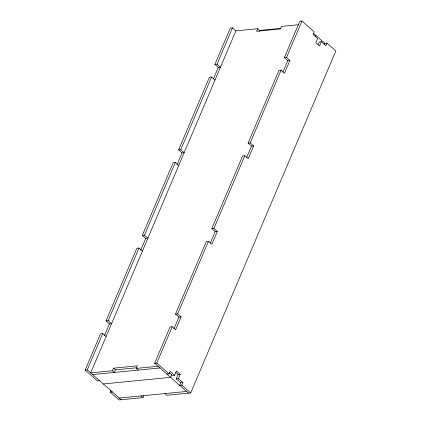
<?xml version="1.0" encoding="UTF-8"?>
<svg xmlns="http://www.w3.org/2000/svg" width="421" height="421" viewBox="0 0 421 421"><rect width="100%" height="100%" fill="white"/><g stroke="black" fill="none" stroke-linecap="round" stroke-linejoin="round"><path stroke-width="0.63" d="M99.556 380.663L97.404 380.873L85.147 370.07L100.572 333.732L102.724 333.521L106.134 336.526M106.018 320.907L108.165 320.697L111.576 323.702L109.428 323.912L106.018 320.907L136.867 248.227L139.014 248.016L142.424 251.027M142.309 235.402L144.461 235.192L147.871 238.202L145.724 238.412L142.309 235.402L173.163 162.727L175.31 162.517L178.72 165.521M178.604 149.902L180.751 149.692L184.166 152.697L182.014 152.907L178.604 149.902L209.453 77.222L211.605 77.011L215.015 80.022M214.899 64.397L217.047 64.187L220.457 67.197L218.31 67.407L214.899 64.397L230.324 28.06L232.471 27.849L235.881 30.859L257.61 28.728L259.531 30.423L280.828 28.339M85.147 370.07L87.3 369.859L102.724 333.521M108.165 320.697L139.014 248.016M144.461 235.192L175.31 162.517M180.751 149.692L211.605 77.011M217.047 64.187L232.471 27.849M104.476 335.574L109.428 323.912M140.772 250.069L145.724 238.412M177.067 164.569L182.014 152.907M213.358 79.064L218.31 67.407M235.881 30.859L90.71 372.864L112.439 370.738L114.354 372.432L115.443 369.864L136.741 367.78M112.439 370.738L113.528 368.175L137.404 365.838L136.315 368.401L138.235 370.096M257.61 28.728L256.521 31.296L280.402 28.96L281.491 26.391L298.747 24.707M259.094 31.449L259.531 30.423M143.793 395.561L142.919 397.613L119.043 399.95L110.197 392.151L110.849 390.614M188.529 393.151L154.633 363.27L170.058 326.933L172.21 326.722L175.62 329.727L181.062 316.902L177.651 313.898L175.504 314.108L206.353 241.428L208.5 241.217L211.91 244.227L217.357 231.397L213.947 228.392L211.8 228.603L242.649 155.928L244.796 155.717L248.206 158.722L253.653 145.898L250.242 142.893L248.09 143.103L278.939 70.423L281.091 70.212L284.501 73.222L289.943 60.398L286.533 57.388L284.385 57.598L299.81 21.261L301.957 21.05L314.213 31.854L313.124 34.422L317.655 38.416L315.839 42.689L319.571 45.978L321.386 41.705L325.917 45.694L327.006 43.131L335.853 50.93L190.676 392.94L166.8 395.277L164.879 393.588M154.633 363.27L156.786 363.06L172.21 326.722M177.651 313.898L208.5 241.217M213.947 228.392L244.796 155.717M250.242 142.893L281.091 70.212M286.533 57.388L301.957 21.05M173.968 328.769L178.914 317.113L181.062 316.902M210.258 243.27L215.21 231.608L217.357 231.397M246.553 157.77L251.5 146.108L253.653 145.898M282.844 72.265L287.796 60.608L289.943 60.398M166.89 374.074L169.042 373.864L170.131 371.301L174.657 375.295L176.473 371.017L180.204 374.306L178.388 378.584L176.241 378.795L178.057 374.516L180.204 374.306M171.71 374.801L170.621 377.363L103.287 383.952M315.145 36.895L315.797 35.353M318.102 44.584L319.239 41.916L321.386 41.705M181.83 385.141L182.919 382.573L180.772 382.784L179.683 385.352L181.83 385.141L190.676 392.94M324.423 44.368L324.854 43.342L327.006 43.131M136.315 368.401L158.043 366.275M92.625 374.558L159.964 367.97M174.657 375.295L172.51 375.506L169.379 372.743M110.197 392.151L112.344 391.94M119.275 398.05L186.608 391.456M313.466 33.301L324.854 43.342M284.385 57.598L287.796 60.608M248.09 143.103L251.5 146.108M211.8 228.603L215.21 231.608M175.504 314.108L178.914 317.113M175.725 372.464L178.057 374.516M178.388 378.584L182.919 382.573M176.241 378.795L180.772 382.784M156.786 363.06L169.042 373.864M113.528 368.175L115.443 369.864M141.003 395.924L142.919 397.613M87.3 369.859L121.19 399.74"/></g></svg>
